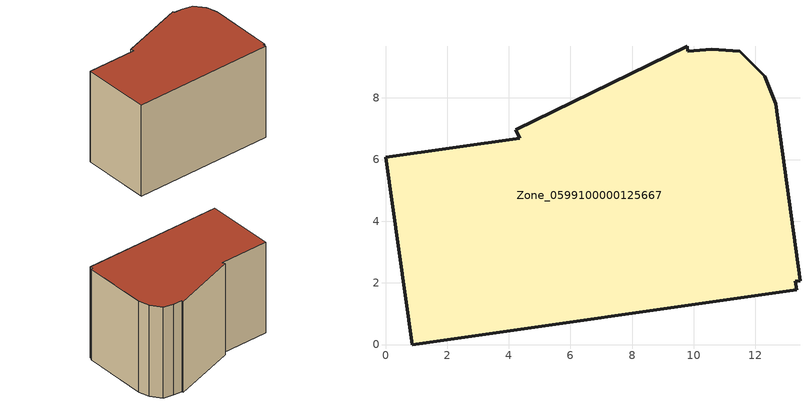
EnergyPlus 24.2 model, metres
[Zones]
Zone_0599100000125667
 floor ground (C_G): 9.81,9.51 10.58,9.59 11.5,9.51 12.3,8.71 12.66,7.81 13.45,2.08 13.29,2.06 13.35,1.78 0.87,0 0,6.08 4.36,6.7 4.23,6.97 9.79,9.67 z0
 wall outside (C_F): 13.45,2.08 12.66,7.81 12.3,8.71 11.5,9.51 10.58,9.59 9.81,9.51 9.79,9.67 4.23,6.97 4.36,6.7 0,6.08 0.87,0 13.35,1.78 13.29,2.06 13.45,2.08 z0:8.51
 roof outside (C_R): 13.29,2.06 13.45,2.08 12.66,7.81 12.3,8.71 11.5,9.51 10.58,9.59 9.81,9.51 9.79,9.67 4.23,6.97 4.36,6.7 0,6.08 0.87,0 13.35,1.78 z8.51
[BUILDING]
Pand.0599100000125667: North Axis=0; Terrain=City; Loads Convergence Tolerance Value=0.04; Temperature Convergence Tolerance Value=0.4; Solar Distribution=FullExterior; Maximum Number of Warmup Days=25; Minimum Number of Warmup Days=1
[Site:Location]
Rotterdam.The.Hague.AP_ZH_NLD Design_Conditions: Latitude=51.96; Longitude=4.45; Time Zone=1; Elevation=-4.5
[SITE:GROUNDTEMPERATURE:BUILDINGSURFACE]
18, 18, 18, 18, 18, 18, 18, 18, 18, 18, 18, 18
[MATERIAL] Thermal Absorptance=0.9; Solar Absorptance=0.7; Visible Absorptance=0.7
Name | Roughness | Thickness | Conductivity | Density | Specific Heat
G.TC.1992-2005 | MediumSmooth | 0.15 | 0.06 | 540 | 1210
F.TC.1992-2005 | Rough | 0.3 | 0.12 | 1920 | 840
R.TC.1992-2005 | MediumRough | 0.2 | 0.08 | 1500 | 1000
[CONSTRUCTION]
C_G: G.TC.1992-2005
C_F: F.TC.1992-2005
C_R: R.TC.1992-2005
[ZONE]
Zone_0599100000125667: Type=1; Multiplier=1; Ceiling Height=Autocalculate; Volume=Autocalculate; Floor Area=autocalculate; Part of Total Floor Area=Yes
[ZONEINFILTRATION:DESIGNFLOWRATE]
Infil_Zone_0599100000125667: Zone or ZoneList or Space or SpaceList=Zone_0599100000125667; Schedule=AlwaysOn; Design Flow Rate Calculation Method=Flow/Area; Flow Rate per Floor Area=0.0015; Constant Term Coefficient=1; Temperature Term Coefficient=0; Velocity Term Coefficient=0; Velocity Squared Term Coefficient=0
[HVACTEMPLATE:ZONE:IDEALLOADSAIRSYSTEM]
Zone_0599100000125667: Maximum Heating Supply Air Temperature=50; Minimum Cooling Supply Air Temperature=13; Maximum Heating Supply Air Humidity Ratio=0.0156; Minimum Cooling Supply Air Humidity Ratio=0.0077; Heating Limit=NoLimit; Cooling Limit=NoLimit; Dehumidification Control Type=ConstantSensibleHeatRatio; Cooling Sensible Heat Ratio=0.7; Dehumidification Setpoint=60; Humidification Control Type=None; Humidification Setpoint=30; Outdoor Air Method=None; Outdoor Air Flow Rate per Person=0.00944; Outdoor Air Flow Rate per Zone Floor Area=0; Outdoor Air Flow Rate per Zone=0; Demand Controlled Ventilation Type=None; Outdoor Air Economizer Type=NoEconomizer; Heat Recovery Type=None; Sensible Heat Recovery Effectiveness=0.7; Latent Heat Recovery Effectiveness=0.65
[ZONECONTROL:THERMOSTAT]
ThermostatControl_Zone_0599100000125667: Zone or ZoneList=Zone_0599100000125667; Control Type Schedule=DualSetpointControlType; Control 1=Thermostat_Zone_0599100000125667; Temperature Difference Between Cutout And Setpoint=0
[THERMOSTATSETPOINT:DUALSETPOINT]
Thermostat_Zone_0599100000125667: Heating Setpoint Temperature Schedule=HeatingSetpoint_Zone_0599100000125667; Cooling Setpoint Temperature Schedule=CoolingSetpoint_Zone_0599100000125667
[SCHEDULE:COMPACT]
HeatingSetpoint_Zone_0599100000125667: Through: 12/31, For: AllDays, Until: 24:00, 21
CoolingSetpoint_Zone_0599100000125667: Through: 12/31, For: AllDays, Until: 24:00, 24
DualSetpointControlType: Through: 12/31, For: AllDays, Until: 24:00, 4
AlwaysOn: Through: 12/31, For: AllDays, Until: 24:00, 1
